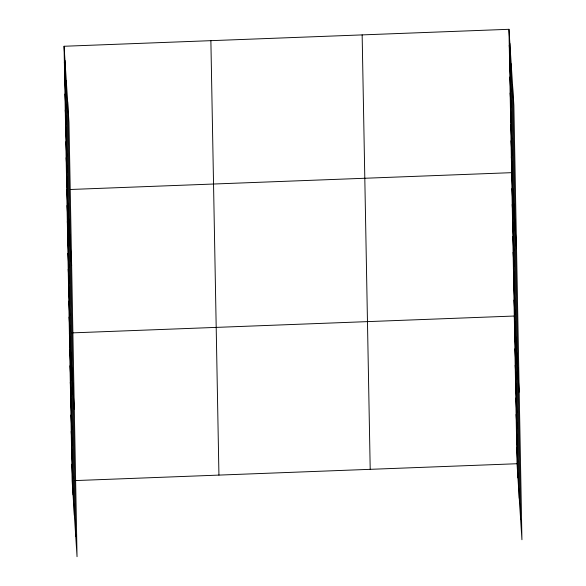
<?xml version="1.0" encoding="UTF-8"?>
<svg xmlns="http://www.w3.org/2000/svg" width="586" height="586" viewBox="0 0 586 586"><rect width="100%" height="100%" fill="white"/><g stroke="black" fill="none" stroke-linecap="round" stroke-linejoin="round"><path stroke-width="0.88" d="M64.064 46.265L68.98 122.269L77.044 556.7L72.129 480.696L64.064 46.265L508.956 29.3L513.871 105.304L521.936 539.735L517.02 463.731L508.956 29.3M70.371 189.483L511.615 172.665L516.53 248.669M72.122 332.885L514.281 316.03L519.196 392.027M74.862 480.593L517.02 463.731M509.256 45.232L510.172 59.406M509.549 61.156L510.465 75.33M509.842 77.088L510.765 91.262M510.142 93.02L511.058 107.194M510.435 108.945L511.351 123.119M510.728 124.877L511.651 139.05M511.029 140.801L511.944 154.982M511.322 156.733L512.237 170.907M511.915 188.589L512.831 202.771M512.208 204.521L513.124 218.695M512.508 220.453L513.424 234.627M512.801 236.378L513.717 250.552M513.094 252.31L514.01 266.484M513.395 268.242L514.31 282.415M513.688 284.166L514.603 298.34M513.981 300.098L514.896 314.272M514.581 332.438L515.497 346.612M514.889 348.853L515.805 363.027M515.189 365.261L516.105 379.435M515.497 381.676L516.413 395.85M515.797 398.084L516.713 412.258M516.105 414.5L517.02 428.674M516.405 430.908L517.328 445.082M516.713 447.323L517.628 461.497M64.365 62.189L65.28 76.363M64.658 78.121L65.573 92.295M64.951 94.053L65.874 108.227M65.251 109.978L66.167 124.151M65.544 125.909L66.46 140.083M65.837 141.841L66.76 156.015M66.137 157.766L67.053 171.94M66.43 173.698L67.346 187.872M66.723 189.622L71.639 265.626M67.024 205.554L67.939 219.728M67.317 221.486L68.232 235.66M67.61 237.411L68.533 251.584M67.91 253.342L68.826 267.516M68.203 269.274L69.119 283.448M68.503 285.199L69.419 299.373M68.796 301.131L69.712 315.305M69.089 317.063L70.005 331.237M69.39 332.987L74.305 408.991M69.69 349.403L70.606 363.576M69.998 365.81L70.913 379.984M70.298 382.226L71.214 396.4M70.606 398.634L71.521 412.808M70.906 415.049L71.822 429.223M71.214 431.457L72.129 445.638M71.514 447.872L72.437 462.046M71.822 464.288L72.737 478.462M512.552 84.897L520.61 519.335M511.197 63.881L519.255 498.312M509.879 43.474L517.936 477.905M362.148 34.896L370.206 469.335M210.879 40.668L218.937 475.1M67.661 101.861L75.719 536.3M66.306 80.839L74.363 515.277M64.987 60.439L73.045 494.87"/></g></svg>
